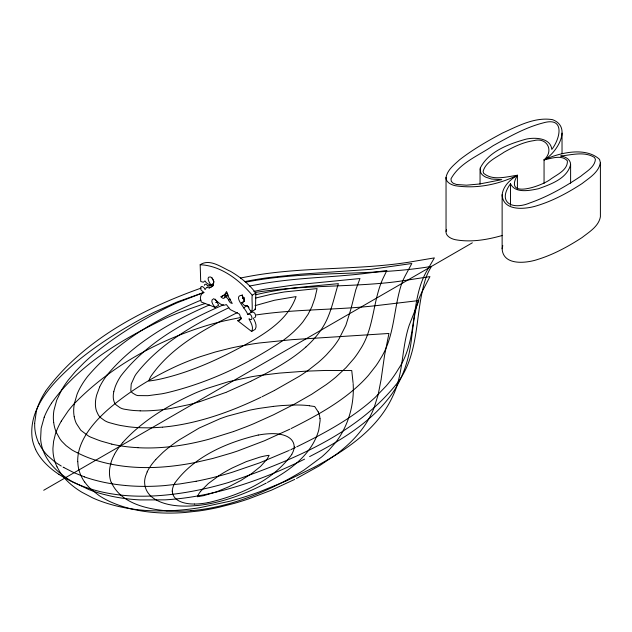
<?xml version="1.0" encoding="UTF-8"?>
<svg xmlns="http://www.w3.org/2000/svg" width="632" height="632" viewBox="0 0 632 632"><rect width="100%" height="100%" fill="white"/><g stroke="black" fill="none" stroke-linecap="round" stroke-linejoin="round"><path stroke-width="0.95" d="M213.75 282.97C210.946 286.533 206.632 284.005 204.981 280.885L203.314 282.251L200.715 281.461L200.17 264.745C220.773 265.582 239.394 279.865 252.215 295.223C251.291 301.385 254.617 320.305 247.594 305.88L244.331 305.382L241.708 302.815L244.584 301.108M200.17 264.745C209.879 258.251 221.555 267.431 230.53 271.357C240.136 277.029 249.119 284.092 255.81 293.09L255.494 309.309L251.899 311.442M34.618 423.329L36.324 411.535M220.987 296.811L224.455 294.852L226.556 291.542L228.413 296.748L232.244 303.478C228.105 303.052 229.424 298.114 225.727 297.159A1.54 0.877 59.5 0 0 225.008 296.858C224.139 299.023 222.914 298.794 220.987 296.811L227.425 293.201M570.609 164.596C567.181 178.627 550.685 184.346 538.472 188.723C529.829 190.524 515.143 193.692 510.514 183.738C496.886 202.351 512.141 210.511 529.964 202.896C548.134 196.568 564.945 186.851 580.879 176.186C586.298 171.525 594.696 167.282 595.415 159.375L594.514 157.487C584.568 151.103 571.573 154.919 560.6 156.033C565.198 156.436 570.672 159.359 570.609 164.596L570.609 183.24M411.669 337.346C413.739 322.17 414.703 306.212 421.805 292.324L429.942 276.611L402.489 280.829A186.867 107.882 0 0 1 389.036 282.567C349.662 286.667 309.917 285.553 270.599 290.357A279.81 161.547 0 0 0 260.605 291.628L255.044 292.442M411.63 337.693C409.22 360.106 401.881 382.439 387.298 399.945A239.749 138.416 0 0 1 368.638 419.024C350.894 434.326 330.354 445.908 309.617 456.596M381.167 379.074L384.556 355.405L388.941 333.467L291.739 339.684L259.302 342.994A236.842 136.741 0 0 0 252.784 343.942L242.435 345.704A206.561 119.258 0 0 0 230.846 348.074L215.267 352.008L200.486 356.622A225.008 129.908 0 0 0 177.458 365.707C153.497 376.585 130.824 390.497 110.584 407.324A237.956 137.381 0 0 0 95.4 422.065C85.834 433.054 77.341 446.619 77.704 461.684M381.08 379.635L378.126 394.858L374.097 407.687A229.866 132.712 0 0 1 371.671 413.336C365.454 426.6 355.8 437.992 344.764 447.527A221.2 127.704 0 0 1 336.485 454.226L319.373 465.8L296.519 478.471M502.408 235.444C487.225 239.773 471.03 242.593 455.317 239.694A14.331 8.271 0 0 1 446.042 231.352L446.042 177.371C447.503 169.66 454.242 164.731 459.669 159.714C473.036 149.373 487.699 140.912 502.59 132.996C518.122 125.958 534.87 116.809 552.502 119.653C572.616 127.048 556.618 153.244 544.057 159.88L544.057 183.43M74.292 403.888L77.072 394.25A152.304 87.927 0 0 1 80.588 386.942L82.721 383.379A189.608 109.47 0 0 1 87.635 376.419C117.465 341.256 158.988 317.651 201.095 300.105M227.749 296.068L227.828 295.658M544.057 159.88C551.254 158.506 561.635 154.374 567.378 160.836C567.994 169.953 556.974 174.59 550.717 179.109C543.014 185.555 503.285 199.902 517.411 175.262C506.667 176.668 492.644 181.131 483.583 173.223L483.125 171.319C485.803 161.721 496.57 157.439 504.083 152.186C513.358 147.003 523.13 142.16 533.756 140.644C547.138 136.954 554.272 150.858 544.057 159.88C559.604 152.668 585.611 146.521 599.555 159.39L600.4 162.803L600.4 216.776C598.646 226.453 589.182 231.944 582.048 237.561C568.152 246.583 553.442 254.601 537.563 259.499C526.164 263.315 503.048 265.827 502.132 248.763L502.132 194.79C503.119 186.013 510.245 179.583 517.411 175.262L517.411 189M502.132 248.763L502.78 245.595M113.76 391.698L115.182 386.871A121.336 70.057 0 0 1 117.07 382.518L118.018 380.669A132.562 76.535 0 0 1 120.989 375.795C146.743 342.425 185.342 321.253 223.428 304.837M351.518 306.702L355.792 289.812L359.971 278.53L293.698 285.056L264.769 289.219A213.561 123.303 0 0 0 256.102 290.918L253.811 291.407M351.321 307.492L351.455 306.962M351.068 308.542L345.909 325.219L339.123 338.768A181.858 104.991 0 0 1 332.843 347.624L326.586 354.671A188.628 108.901 0 0 1 317.864 362.768L309.364 369.436A232.687 134.34 0 0 1 299.213 376.34L274.414 390.481M600.4 162.803C598.646 172.481 589.182 177.971 582.048 183.58C568.152 192.602 553.442 200.62 537.563 205.526C526.164 209.342 503.048 211.854 502.132 194.79M110.734 463.43L111.524 460.965A114.937 66.36 0 0 1 113.049 457.236L114.51 454.329M446.042 231.352L446.548 229.756M44.208 417.238L41.151 428.227L40.606 438.703A120.546 69.591 0 0 0 42.976 450.079L44.003 452.654A110.221 63.635 0 0 0 47.408 459.085L48.909 461.321A107.069 61.818 0 0 0 53.933 467.443L56.058 469.592A106.784 61.652 0 0 0 61.407 474.261L67.316 478.535A112.267 64.82 0 0 0 72.483 481.742L88.922 489.579A106.389 61.422 0 0 0 103.119 494.224L110.979 496.128A112.725 65.08 0 0 0 140.225 499.92L164.999 499.857A154.99 89.483 0 0 0 181.171 498.427L183.383 498.158A176.818 102.084 0 0 0 194.672 496.483C233.011 489.99 269.864 476.386 304.608 459.124M426.339 276.65C413.921 312.437 421.22 354.797 395.158 385.694C353.58 436.23 288.706 461.526 228.563 482.469A264.105 152.478 0 0 1 209.129 487.714C160.022 499.225 103.158 502.677 58.8 474.308M204.373 285.356C204.815 282.717 207.438 285.143 207.96 286.375M147.209 471.914L145.652 475.896A66.321 38.291 0 0 0 144.594 481.623C144.61 500.915 168.231 506.027 183.564 506.066A60.806 35.108 0 0 0 191.006 505.979L198.085 505.442A78.953 45.583 0 0 0 200.289 505.189L205.882 504.383A101.088 58.365 0 0 0 217.384 502.029C234.132 497.953 250.217 491.419 265.487 483.472M99.619 387.116L96.743 394.826A106.808 61.667 0 0 0 95.598 400.506L95.448 402.537A72.009 41.578 0 0 0 96.088 409.686L96.238 410.128A55.039 31.774 0 0 0 96.593 411.25L98.292 414.861A26.173 15.113 0 0 0 99.73 416.757L100.606 417.618A26.655 15.389 0 0 0 100.915 417.894L104.564 420.541A25.011 14.441 0 0 0 105.512 421.086L107.077 421.844A24.601 14.204 0 0 0 111.019 423.116L113.863 423.89A66.881 38.615 0 0 0 120.815 425.526L128.58 426.774A83.637 48.293 0 0 0 141.892 427.769L148.188 427.84A102.455 59.155 0 0 0 153.434 427.714L162.234 427.177M174.677 483.259C193.992 456.47 226.959 442.384 258.251 435.014M291.818 454.392C272.503 481.181 239.536 495.275 208.244 502.645M61.533 390.11L56.698 400.214L53.981 410.184A129.536 74.789 0 0 0 53.388 419.379L53.673 422.476M61.272 421.157L68.122 411.013A228.547 131.954 0 0 1 73.873 404.093C110.829 365.983 159.248 339.566 209.919 324.611A226.43 130.729 0 0 1 225.087 320.708L241.274 317.359M45.465 391.334C82.95 340.206 142.477 308.969 201.079 288.105M51.476 403.2C79.521 363.755 123.169 338.799 165.94 318.101A278.064 160.536 0 0 1 179.567 312.39L202.043 304.505A240.99 139.135 0 0 1 205.1 303.565M241.369 318.591L237.774 320.724L251.615 331.468C254.08 327.384 250.746 322.478 248.969 318.789C254.238 322.731 251.741 311.552 247.657 314.602C247.325 310.249 231.952 296.187 241.764 295.262L244.15 298.328A2.71 1.54 59.5 0 1 244.513 299.916L243.668 301.74L241.708 302.815M107.179 374.91C133.897 342.781 171.588 321.475 209.413 304.94M200.597 491.317L208.315 483.551L219.075 475.604M122.679 442.605C142.295 420.691 168.254 405.349 194.798 393.278A191.804 110.742 0 0 1 206.514 388.593L228.278 381.76L251.386 376.775A201.174 116.146 0 0 1 258.275 375.661L279.423 373.101L305.28 371.189L325.678 370.455L351.748 370.55L353.051 382.652M209.295 286.067L210.733 285.072L213.324 285.735M155.709 459.559L162.866 452.465A176.154 101.705 0 0 1 166.398 449.423L167.859 448.23A210.14 121.328 0 0 1 179.52 439.714L199.293 427.983L219.825 418.834A150.764 87.042 0 0 1 227.417 416.156L249.877 410.152A151.506 87.469 0 0 1 259.468 408.343L273.387 406.392M305.88 347.023C289.835 361.267 270.646 371.245 251.623 380.843M228.128 294.852L224.297 297.143M215.315 299.181L218.68 305.193L215.085 307.326L201.284 301.993C199.562 298.691 200.194 294.07 203.78 292.308L201.252 290.183A2.18 1.24 59.5 0 1 200.715 288.856C200.107 284.313 204.515 287.11 205.045 289.606L206.609 287.378L209.295 287.923L212.889 285.79M228.91 299.939L230.348 299.086M252.215 295.223L255.81 293.09M243.344 307.926L246.938 305.793L248.945 307.389M247.657 314.602C249.427 313.519 252.998 310.383 254.767 313.275C255.328 314.333 256.584 317.39 254.522 317.525M251.615 331.468L255.21 329.335C257.485 325.788 254.854 321.285 253.274 317.991M43.711 490.274L472.341 242.807M294.662 404.006L311.695 394.265L326.152 384.667A229.835 132.688 0 0 0 336.011 376.972L346.091 367.579L354.078 358.376A201.442 116.304 0 0 0 360.074 349.662C374.239 328.442 372.603 301.606 382.802 278.87L386.871 270.464L372.185 272.542C341.256 276.816 309.941 277.148 278.981 281.2A264.366 152.628 0 0 0 263.441 283.468L249.411 286.059M294.204 404.251L273.451 414.829L253.614 423.764A335.126 193.479 0 0 1 245.785 426.948L233.966 431.387M267.462 482.429L274.027 478.795A194.822 112.48 0 0 0 283.689 472.847C297.467 463.691 310.375 451.848 316.656 436.206A142.54 82.294 0 0 0 318.789 429.886L320.1 420.746A75.208 43.418 0 0 0 320.068 419.49L320.005 418.55M314.783 466.953C345.822 450.387 377.612 429.349 392.733 396.288C403.611 374.002 401.407 348.358 409.22 325.235L418.85 300.555L375.937 305.667C337.338 310.02 298.312 309.04 259.807 314.428A257.587 148.718 0 0 0 256.268 314.918M314.341 467.19L286.47 480.865L259.633 491.783A261.071 150.732 0 0 1 230.064 501.192L199.467 507.733A162.661 93.915 0 0 1 187.404 509.384C157.21 512.75 125.815 511.162 97.336 499.88A102.345 59.092 0 0 1 92.62 497.858L81.939 492.265A101.381 58.531 0 0 1 63.429 476.812L62.536 475.675A105.765 61.059 0 0 1 59.511 471.353L57.038 466.851M266.277 483.053L265.882 483.267M274.035 390.679L261.988 396.77M294.733 479.38L271.207 490.282L248.613 498.885A224.51 129.623 0 0 1 234.512 503.309L219.328 507.196A159.643 92.169 0 0 1 199.072 510.948L185.208 512.465A125.965 72.727 0 0 1 181.661 512.718C157.028 514.148 131.456 511.699 108.894 501.097A85.162 49.17 0 0 1 99.026 495.52L91.19 489.373A84.491 48.782 0 0 1 86.071 483.843L84.696 481.995M291.091 428.567C314.357 416.851 337.622 404.306 357.112 386.8A225.411 130.137 0 0 0 368.48 375.313L375.977 365.754A222.504 128.462 0 0 0 380.717 358.328C394.763 336.011 393.507 308.779 401.407 284.416A160.141 92.462 0 0 1 405.152 275.908L411.827 263.505L370.984 269.311L300.232 274.201L268.237 277.646A255.952 147.77 0 0 0 248.795 280.821L244.679 281.627M251.204 381.049L250.786 381.254M289.891 429.168L264.397 440.796L238.011 450.853A283.144 163.467 0 0 1 230.996 453.176L212.81 458.461L195.92 462.371M517.411 175.262C498.443 184.623 476.331 189.015 455.317 185.721A14.331 8.271 0 0 1 446.042 177.371M250.367 381.459L226.43 392.188M260.937 397.275C233.082 410.666 203.638 421.512 172.947 425.96A116.249 67.118 0 0 1 165.221 426.9L162.471 427.161M296.764 446.824C321.175 434.84 345.483 422.034 366.655 404.804A258.622 149.31 0 0 0 375.179 397.378L386.018 386.16A237.672 137.215 0 0 0 398.602 368.701C417.942 339.874 409.923 302.578 425.826 272.676L434.366 257.896L408.462 262.264C354.813 270.599 299.939 266.388 246.52 276.863A250.62 144.696 0 0 0 240.405 278.025M295.444 447.456L292.134 449.02M291.139 449.486L291.636 449.249M289.654 450.174L290.151 449.945M288.658 450.632L259.626 462.861L232.221 472.27A270.472 156.151 0 0 1 221.611 475.327L212.202 477.76A220.307 127.198 0 0 1 196.165 481.26M237.506 312.492C205.511 328.608 171.391 346.478 150.677 376.672A74.323 42.913 0 0 0 149.918 378.157L149.8 378.418A60.949 35.187 0 0 0 149.144 379.974L148.773 381.041A57.559 33.235 0 0 0 151.396 380.701L151.83 380.638A76.535 44.185 0 0 0 156.238 379.903A94.705 54.676 0 0 0 160.101 379.129C193.021 371.703 223.823 357.033 253.021 340.427C269.256 330.805 285.988 319.239 294.085 301.535A152.77 88.204 0 0 0 295.144 299.062L296.092 296.582L274.501 300.24L255.059 305.643M228.823 307.729C194.664 324.137 159.754 343.516 136.204 373.939A116.493 67.261 0 0 0 134.782 376.182L131.219 384.035L130.808 390.268A16.013 9.243 0 0 0 131.061 391.05L131.298 391.54A8.635 4.985 0 0 0 131.906 392.377L132.27 392.725A12.727 7.347 0 0 0 132.91 393.246L135.659 394.866A8.406 4.851 0 0 0 136.623 395.261L136.994 395.371A6.32 3.65 0 0 0 138.092 395.593L147.967 395.679L161.626 393.847A112.306 64.843 0 0 0 166.2 392.93C208.102 383.024 247.855 364.245 283.436 340.182A182.055 105.11 0 0 0 289.582 335.339L290.254 334.77A164.233 94.816 0 0 0 294.133 331.318L298.541 326.918A143.18 82.666 0 0 0 303.131 321.562L308.116 314.238L311.884 306.741L314.894 298.178L317.098 288.595L284.337 291.952L271.128 294.315L257.682 297.546A156.365 90.273 0 0 0 255.676 298.107M225.956 392.377L199.823 401.644M215.686 302.515L216.926 302.057M233.445 431.577L208.773 439.279A201.971 116.604 0 0 1 202.129 440.978C181.171 446.089 159.517 448.886 137.926 447.701M203.962 292.426L177.56 302.61A281.738 162.661 0 0 0 171.233 305.469C144.143 318.299 118.437 334.202 95.084 352.996A319.46 184.441 0 0 0 84.048 362.721L75.54 371.363L68.327 379.982A202.611 116.975 0 0 0 61.525 390.11M203.709 292.505L177.663 301.772L154.54 312.074A355.145 205.045 0 0 0 138.621 320.361C115.79 333.127 93.654 347.316 73.691 364.269C52.614 382.889 28.314 407.743 32.169 438.355A115.142 66.479 0 0 0 35.661 449.486M199.609 401.707L192.61 403.714A165.181 95.369 0 0 1 189.426 404.551L170.608 408.509M242.404 298.351L244.371 297.775M208.22 285.917L213.284 284.463M255.897 294.725C282.907 288.129 310.778 286.312 338.365 283.65C333.42 299.473 330.615 316.49 320.764 330.275A166.026 95.859 0 0 1 305.88 347.023M195.446 462.466C160.362 469.442 122.908 470.5 88.954 457.916A101.697 58.713 0 0 1 79.142 453.658L77.491 452.852M196.157 481.252L179.899 483.93L164.13 485.629A142.24 82.121 0 0 1 144.933 486.403M431.49 266.396C371.205 276.484 309.411 270.196 249.245 281.517A248.502 143.472 0 0 0 245.698 282.156M170.008 408.612L166.809 409.086A116.422 67.213 0 0 1 157.597 410.184L152.028 410.603A80.548 46.507 0 0 1 140.162 410.855M237.774 320.724L239.662 320.258L241.053 318.931L239.52 314.159L230.261 309.593L226.367 304.561C221.579 307.247 217.392 300.903 213.727 298.675C209.492 300.113 213.268 305.382 215.085 307.326M209.295 287.923C214.564 286.817 215.188 279.684 210.717 276.998C205.59 276.002 209.279 283.018 210.875 284.677M190.88 510.719L196.623 510.158A117.528 67.853 0 0 0 210.243 508.096C241.408 502.163 270.994 489.563 298.272 473.573A233.761 134.964 0 0 0 304.174 469.924L321.641 456.983A177.521 102.495 0 0 0 328.932 450.118L335.252 442.913A170.134 98.229 0 0 0 339.676 436.752C349.654 421.086 354.355 402.007 353.138 383.498M291.897 405.025L282.141 405.554A145.581 84.048 0 0 0 273.387 406.4M194.522 504.012C186.013 504.162 172.844 501.8 172.307 491.19M144.933 486.387L139.261 486.316A125.334 72.356 0 0 1 130.753 485.929L125.436 485.51M140.162 410.839L135.122 410.595A54.194 31.292 0 0 1 129.078 409.955L124.156 409.165A12.435 7.173 0 0 1 121.976 408.572L121.202 408.248A16.171 9.338 0 0 1 119.922 407.601L116.177 404.922A17.388 10.041 0 0 1 114.384 402.331A28.993 16.74 0 0 1 113.934 401.217L113.405 398.966A61.865 35.716 0 0 1 113.815 391.698M166.888 510.853C146.174 508.981 120.641 503.167 111.311 482.311M309.38 405.791L314.681 406.526L318.188 411.882M111.801 444.122L101.231 441.136A84.617 48.854 0 0 1 96.325 439.358L91 437.265A32.706 18.881 0 0 1 89.483 436.554L89.341 436.483A25.738 14.86 0 0 1 88.488 436.033L81.117 430.511A37.738 21.788 0 0 1 80.604 429.973L76.338 423.464A79.545 45.923 0 0 1 74.221 416.749M84.396 476.852L73.644 472.531L63.935 467.585M255.494 309.309L254.799 308.953M77.23 452.725L74.45 451.327A49.304 28.464 0 0 1 71.661 449.747L66.076 445.615L61.691 441.191A68.477 39.532 0 0 1 59.74 438.569L56.548 432.825M63.832 467.53L63.05 467.08M61.296 466.053L57.212 463.517A68.856 39.753 0 0 1 54.739 461.794L47.653 455.648M224.581 294.678L226.714 296.179M214.066 281.912L211.831 277.559M39.168 443.751L40.409 446.058A104.572 60.372 0 0 0 43.174 450.324A87.658 50.607 0 0 0 47.637 455.648M244.402 301.48L242.577 297.008L242.285 294.733M250.849 311.047L251.252 312.469M74.205 416.749L73.818 413.968A109.865 63.429 0 0 1 74.323 403.888M294.188 446.469C293.651 435.851 280.482 433.497 271.981 433.647A47.108 27.2 0 0 0 258.291 435.069M562.03 133.099L562.03 153.702M510.514 183.738L510.514 205.329M480.051 169.36L480.051 184.086M56.525 432.833A101.104 58.373 0 0 1 53.704 422.476M99.579 387.108A153.031 88.354 0 0 1 107.211 374.918M137.926 447.661A93.117 53.76 0 0 1 111.785 444.154M426.347 276.65A170.877 98.655 0 0 1 431.474 266.396M58.816 474.3A109.194 63.042 0 0 1 35.59 449.502M36.237 411.527A182.909 105.599 0 0 1 45.544 391.358M39.066 443.767A122.308 70.61 0 0 1 34.713 423.329M125.444 485.487A112.733 65.088 0 0 1 84.348 476.899M61.296 421.157A168.199 97.107 0 0 0 55.45 433.86L53.586 441.42L52.938 448.207A124.844 72.08 0 0 0 52.954 450.245L53.112 452.717A114.945 66.36 0 0 0 57.014 466.851M318.236 411.874A51.516 29.744 0 0 1 319.942 418.55M291.913 405.12A61.786 35.669 0 0 1 309.411 405.712M147.114 471.899A108.68 62.75 0 0 1 155.78 459.583M294.307 446.469A47.116 27.2 0 0 1 291.715 454.368M172.196 491.183A47.116 27.2 0 0 1 174.787 483.283M208.212 502.582A47.116 27.2 0 0 1 194.522 504.075M44.177 417.238A187.317 108.151 0 0 1 51.508 403.208M219.075 475.604A155.914 90.013 0 0 1 232.497 467.854L246.267 461.644L259.713 457.189A46.815 27.026 0 0 1 267.968 455.443L269.129 455.324L267.202 458.998L260.55 466.432L251.741 473.526L240.918 480.462L228.903 486.711L216.618 491.799L203.725 495.638L197.366 496.752L197.619 496.088A46.815 27.026 0 0 1 200.652 491.333M114.471 454.321A143.551 82.879 0 0 1 122.719 442.613M111.129 482.334A85.699 49.478 0 0 1 110.924 463.454M190.872 510.672A88.417 51.05 0 0 1 166.88 510.893M84.593 482.019A97.083 56.051 0 0 1 77.831 461.684M480.194 168.183L480.691 172.552A15.816 9.132 0 0 0 485.945 177.237L491.585 179.046L501.776 179.646L479.53 183.999L466.416 185.184L456.494 184.473L453.207 183.264L451.311 181.416L450.979 178.864C459.63 162.827 478.606 155.701 492.984 145.771C508.934 136.923 525.034 127.625 542.825 122.995C565.269 116.28 560.442 138.321 551.815 149.429C550.567 137.855 535.233 137.247 526.385 139.072C509.155 143.796 488.591 151.309 480.194 168.183"/></g></svg>
